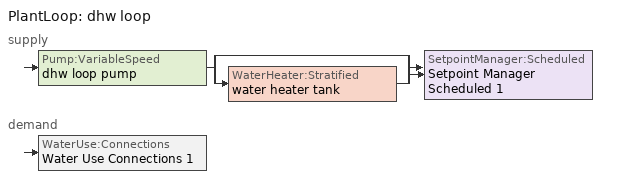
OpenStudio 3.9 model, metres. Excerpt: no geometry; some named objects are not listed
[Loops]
PlantLoop 'dhw loop'
 supply: Pump:VariableSpeed 'dhw loop pump' > split
  | bypass
  | WaterHeater:Stratified 'water heater tank'
  join > SetpointManager:Scheduled 'Setpoint Manager Scheduled 1'
 demand: WaterUse:Connections 'Water Use Connections 1'
[Zone equipment]
conditioned space: electric baseboard
[ZoneHVAC:Baseboard:Convective:Electric]
electric baseboard: Availability Schedule=Always On Discrete; Nominal Capacity {W}=13887.5; Efficiency=1
[PlantLoop]
dhw loop: Fluid Type=Water; Glycol Concentration=0; Maximum Loop Flow Rate {m3/s}=0.01; Plant Loop Volume {m3}=0.003; Load Distribution Scheme=Optimal
[Sizing:Plant]
dhw loop: Loop Type=Heating; Design Loop Exit Temperature {C}=51.6667; Loop Design Temperature Difference {deltaC}=5.55556; Sizing Option=NonCoincident; Zone Timesteps in Averaging Window=1; Coincident Sizing Factor Mode=None
[Pump:VariableSpeed]
dhw loop pump: Rated Flow Rate {m3/s}=0.01; Rated Pump Head {Pa}=1; Rated Power Consumption {W}=0; Motor Efficiency=0.85; Fraction of Motor Inefficiencies to Fluid Stream=0; Coefficient 1 of the Part Load Performance Curve=0; Coefficient 2 of the Part Load Performance Curve=1; Coefficient 3 of the Part Load Performance Curve=0; Coefficient 4 of the Part Load Performance Curve=0; Minimum Flow Rate {m3/s}=0; Pump Control Type=Intermittent; Skin Loss Radiative Fraction=0.5; Design Power Sizing Method=PowerPerFlowPerPressure; Design Electric Power per Unit Flow Rate {W/(m3/s)}=348701.1; Design Shaft Power per Unit Flow Rate per Unit Head {W-s/m3-Pa}=1.28205; Design Minimum Flow Rate Fraction=0
[SetpointManager:Scheduled]
Setpoint Manager Scheduled 1: Control Variable=Temperature; Schedule=dhw temp
[Coil:WaterHeating:AirToWaterHeatPump:Wrapped]
water heater coil: Rated Heating Capacity {W}=2018.38; Rated COP {W/W}=4.036802; Rated Sensible Heat Ratio=0.88; Rated Evaporator Inlet Air Dry-Bulb Temperature {C}=19.7222; Rated Evaporator Inlet Air Wet-Bulb Temperature {C}=13.561; Rated Condenser Water Temperature {C}=48.89; Rated Evaporator Air Flow Rate {m3/s}=0.0854225; Evaporator Fan Power Included in Rated COP=Yes; Crankcase Heater Capacity {W}=0; Maximum Ambient Temperature for Crankcase Heater Operation {C}=0; Evaporator Air Temperature Type for Curve Objects=WetBulbTemperature; Heating Capacity Function of Temperature Curve=HPWH-Cap-fT; Heating Capacity Function of Air Flow Fraction Curve=HPWH-Htg-Cap-FF; Heating COP Function of Temperature Curve=HPWH-COP-fT; Heating COP Function of Air Flow Fraction Curve=HPWH-Htg-COP-FF; Part Load Fraction Correlation Curve=HPWH-COP-fPLR
[WaterHeater:Stratified]
water heater tank: Tank Volume {m3}=0.170344; Tank Height {m}=1.0335; Tank Shape=VerticalCylinder; Maximum Temperature Limit {C}=90; Heater Priority Control=MasterSlave; Heater 1 Setpoint Temperature Schedule=water heater TopElementSetpoint; Heater 1 Deadband Temperature Difference {deltaC}=18.5; Heater 1 Capacity {W}=4500.11; Heater 1 Height {m}=0.818187; Heater 2 Setpoint Temperature Schedule=water heater BottomElementSetpoint; Heater 2 Deadband Temperature Difference {deltaC}=3.89; Heater 2 Capacity {W}=4500.11; Heater 2 Height {m}=0.215312; Heater Fuel Type=Electricity; Heater Thermal Efficiency=1; Off Cycle Parasitic Fuel Consumption Rate {W}=3; Off Cycle Parasitic Fuel Type=Electricity; Off Cycle Parasitic Heat Fraction to Tank=0; Off Cycle Parasitic Height {m}=0; On Cycle Parasitic Fuel Consumption Rate {W}=3; On Cycle Parasitic Fuel Type=Electricity; On Cycle Parasitic Heat Fraction to Tank=0; On Cycle Parasitic Height {m}=0; Ambient Temperature Indicator=Schedule; Ambient Temperature Schedule=water heater Tamb act; Uniform Skin Loss Coefficient per Unit Area to Ambient Temperature {W/m2-K}=1.04512; Skin Loss Fraction to Zone=1; Off Cycle Flue Loss Coefficient to Ambient Temperature {W/K}=0; Off Cycle Flue Loss Fraction to Zone=1; Use Side Effectiveness=1; Use Side Inlet Height {m}=0; Use Side Outlet Height {m}=autocalculate; Source Side Effectiveness=1; Source Side Inlet Height {m}=0; Source Side Outlet Height {m}=0; Inlet Mode=Fixed; Use Side Design Flow Rate {m3/s}=0.00283433; Source Side Design Flow Rate {m3/s}=0; Indirect Water Heating Recovery Time {hr}=1.5; Number of Nodes=6; Additional Destratification Conductivity {W/m-K}=0; Node 1 Additional Loss Coefficient {W/m2-K}=0; Node 2 Additional Loss Coefficient {W/m2-K}=0; Node 3 Additional Loss Coefficient {W/m2-K}=0; Node 4 Additional Loss Coefficient {W/m2-K}=0; Node 5 Additional Loss Coefficient {W/m2-K}=0; Node 6 Additional Loss Coefficient {W/m2-K}=0; Node 7 Additional Loss Coefficient {W/m2-K}=0; Node 8 Additional Loss Coefficient {W/m2-K}=0; Node 9 Additional Loss Coefficient {W/m2-K}=0; Node 10 Additional Loss Coefficient {W/m2-K}=0; Node 11 Additional Loss Coefficient {W/m2-K}=0; Node 12 Additional Loss Coefficient {W/m2-K}=0
[WaterHeater:Sizing]
water heater tank: Design Mode=PeakDraw; Time Storage Can Meet Peak Draw {hr}=0.538503; Time for Tank Recovery {hr}=0; Nominal Tank Volume for Autosizing Plant Connections {m3}=1
[Fan:SystemModel]
water heater fan: Availability Schedule=Always On Discrete; Design Maximum Air Flow Rate {m3/s}=0.0854225; Speed Control Method=Discrete; Electric Power Minimum Flow Rate Fraction=0.2; Design Pressure Rise {Pa}=500; Motor Efficiency=1; Motor In Air Stream Fraction=1; Design Electric Power Consumption {W}=autosize; Design Power Sizing Method=PowerPerFlow; Electric Power Per Unit Flow Rate {W/(m3/s)}=97.8923; Electric Power Per Unit Flow Rate Per Unit Pressure {W-s/m3-Pa}=1.66667; Fan Total Efficiency=0.7; Motor Loss Radiative Fraction=0
[WaterHeater:HeatPump:WrappedCondenser]
water heater hpwh: Compressor Setpoint Temperature Schedule=water heater setpoint; Dead Band Temperature Difference {deltaC}=3.89; Condenser Bottom Location {m}=0.0430625; Condenser Top Location {m}=0.559813; Evaporator Air Flow Rate {m3/s}=0.0854225; Inlet Air Configuration=Schedule; Inlet Air Temperature Schedule=water heater Tamb act; Inlet Air Humidity Schedule=water heater RHamb act; Tank=water heater tank; DX Coil=water heater coil; Minimum Inlet Air Temperature for Compressor Operation {C}=5.55556; Maximum Inlet Air Temperature for Compressor Operation {C}=48.8889; Compressor Location=Schedule; Compressor Ambient Temperature Schedule=water heater Tamb act; Fan=water heater fan; Fan Placement=DrawThrough; On Cycle Parasitic Electric Load {W}=0; Off Cycle Parasitic Electric Load {W}=0; Parasitic Heat Rejection Location=Outdoors; Inlet Air Mixer Schedule=Always On Discrete; Tank Element Control Logic=MutuallyExclusive; Control Sensor 1 Height In Stratified Tank {m}=0.818187; Control Sensor 1 Weight=0.75; Control Sensor 2 Height In Stratified Tank {m}=0.301438
[EnergyManagementSystem:Sensor]
Name | Output Variable or Output Meter Index Key | Output Variable or Output Meter
water_heater_tl | water heater tank | Water Heater Heat Loss Rate
water_heater_sens_cool | water heater coil | Cooling Coil Sensible Cooling Rate
water_heater_lat_cool | water heater coil | Cooling Coil Latent Cooling Rate
water_heater_fan_pwr; water_heater_fan_energy | water heater fan | Fan Electricity Rate
water_heater_tank_energy | water heater tank | Water Heater Electricity Rate
water_heater_coil_energy | water heater coil | Cooling Coil Water Heating Electricity Rate
water_heater_tank_on_cycle_parasitic | water heater tank | Water Heater On Cycle Parasitic Electricity Rate
water_heater_tank_off_cycle_parasitic | water heater tank | Water Heater Off Cycle Parasitic Electricity Rate
ig_ee_rad_9 | whole house fan | Electric Equipment Radiant Heating Energy
ig_oe_conv | clothes dryer 1 | Other Equipment Convective Heating Energy
ig_oe_rad | clothes dryer 1 | Other Equipment Radiant Heating Energy
ig_oe_conv_1 | cooking range 1 | Other Equipment Convective Heating Energy
ig_oe_rad_1 | cooking range 1 | Other Equipment Radiant Heating Energy
ig_oe_conv_2 | general water use latent | Other Equipment Convective Heating Energy
ig_oe_rad_2 | general water use latent | Other Equipment Radiant Heating Energy
ig_oe_conv_3 | general water use sensible | Other Equipment Convective Heating Energy
ig_oe_rad_3 | general water use sensible | Other Equipment Radiant Heating Energy
ig_ppl_conv | occupants | People Convective Heating Energy
ig_ppl_rad | occupants | People Radiant Heating Energy
tin_s_1 | conditioned space | Zone Mean Air Temperature
htg_sp_s_1 | heating setpoint | Schedule Value
clg_sp_s_1 | cooling setpoint | Schedule Value
[EnergyManagementSystem:Actuator]
Name | Actuated Component | Actuated Component Type | Actuated Component Control Type | Zone or Space
water_heater_Tamb_act | water heater Tamb act | Schedule:Constant | Schedule Value
water_heater_RHamb_act | water heater RHamb act | Schedule:Constant | Schedule Value
water_heater_sens_act | water heater sens | OtherEquipment | Power Level | garage 1
water_heater_lat_act | water heater lat | OtherEquipment | Power Level | garage 1
water_heater_LESchedOverride | water heater BottomElementSetpoint | Schedule:Constant | Schedule Value
water_heater_UESchedOverride | water heater TopElementSetpoint | Schedule:Constant | Schedule Value
water_heater_HPWHSchedOverride | water heater setpoint | Schedule:Constant | Schedule Value
water_heater_hpwh_ec_adj_act | water heater energy adjustment1 | OtherEquipment | Power Level | garage 1
fridge_schedule_act | fridge schedule | Schedule:Constant | Schedule Value
fridge_schedule_1_act | fridge schedule 1 | Schedule:Constant | Schedule Value
natural_vent_flow_act | natural vent flow | Zone Infiltration | Air Exchange Flow Rate
whole_house_fan_flow_act | whole house fan flow | Zone Infiltration | Air Exchange Flow Rate
whole_house_fan_act | whole house fan | ElectricEquipment | Electricity Rate | conditioned space 1
whole_house_fan_mix_act | whole house fan mix | ZoneMixing | Air Exchange Flow Rate
mech_vent_house_fan_cfis_act | mech vent house fan cfis | ElectricEquipment | Electricity Rate | conditioned space 1
mech_vent_house_fan_sensible_load_act | mech vent house fan sensible load | OtherEquipment | Power Level | conditioned space 1
mech_vent_house_fan_latent_load_act | mech vent house fan latent load | OtherEquipment | Power Level | conditioned space 1
infil_flow_act | infil flow | Zone Infiltration | Air Exchange Flow Rate
[EnergyManagementSystem:Program]
water_heater_InletAir: Set water_heater_Tamb_act = water_heater_amb_temp; Set water_heater_RHamb_act = 0; Set water_heater_RHamb_act = water_heater_RHamb_act + (water_heater_amb_rh / 100) / 1; Set water_heater_sens_act = (0 - water_heater_sens_cool - (water_heater_tl + water_heater_fan_pwr)) / 1; Set water_heater_lat_act = (0 - water_heater_lat_cool) / 1
water_heater_Control: Set water_heater_HPWHSchedOverride = water_heater_T_set; If (water_heater_amb_temp<5.56) || (water_heater_amb_temp>48.89); Set water_heater_UESchedOverride = water_heater_T_set; Set water_heater_LESchedOverride = water_heater_T_set; Else; Set water_heater_UESchedOverride = water_heater_T_set - 9.0; Set water_heater_LESchedOverride = 0; EndIf
water_heater_hpwh_EC_adj: If WarmupFlag == 0; Set dhw_e_cons = water_heater_tank_energy + water_heater_tank_on_cycle_parasitic + water_heater_tank_off_cycle_parasitic + water_heater_coil_energy + water_heater_fan_energy; Set water_heater_hpwh_ec_adj_act = 0.0 * dhw_e_cons / 1; EndIf
fridge_schedule_program: Set Tin = fridge_tin_s*(9.0/5.0)+32.0; Set fridge_schedule_act = 0; If (Hour == 0); Set fridge_schedule_act = (-0.487+0.019*Tin); ElseIf (Hour == 1); Set fridge_schedule_act = (-0.34+0.016*Tin); ElseIf (Hour == 2); Set fridge_schedule_act = (-0.37+0.017*Tin); ElseIf (Hour == 3); Set fridge_schedule_act = (-0.361+0.016*Tin); ElseIf (Hour == 4); Set fridge_schedule_act = (-0.515+0.018*Tin); ElseIf (Hour == 5); Set fridge_schedule_act = (-0.684+0.021*Tin); ElseIf (Hour == 6); Set fridge_schedule_act = (-0.471+0.019*Tin); ElseIf (Hour == 7); Set fridge_schedule_act = (-0.159+0.015*Tin); ElseIf (Hour == 8); Set fridge_schedule_act = (-0.079+0.015*Tin); ElseIf (Hour == 9); Set fridge_schedule_act = (-0.417+0.019*Tin); ElseIf (Hour == 10); Set fridge_schedule_act = (-0.411+0.018*Tin); ElseIf (Hour == 11); Set fridge_schedule_act = (-0.386+0.018*Tin); ElseIf (Hour == 12); Set fridge_schedule_act = (-0.24+0.016*Tin); ElseIf (Hour == 13); Set fridge_schedule_act = (-0.314+0.017*Tin); ElseIf (Hour == 14); Set fridge_schedule_act = (-0.16+0.015*Tin); ElseIf (Hour == 15); Set fridge_schedule_act = (-0.121+0.015*Tin); ElseIf (Hour == 16); Set fridge_schedule_act = (-0.469+0.02*Tin); ElseIf (Hour == 17); Set fridge_schedule_act = (-0.412+0.02*Tin); ElseIf (Hour == 18); Set fridge_schedule_act = (-0.091+0.017*Tin); ElseIf (Hour == 19); Set fridge_schedule_act = (0.077+0.014*Tin); ElseIf (Hour == 20); Set fridge_schedule_act = (-0.118+0.016*Tin); ElseIf (Hour == 21); Set fridge_schedule_act = (-0.247+0.017*Tin); ElseIf (Hour == 22); Set fridge_schedule_act = (-0.445+0.019*Tin); ElseIf (Hour == 23); Set fridge_schedule_act = (-0.544+0.02*Tin); EndIf
fridge_schedule_1_program: Set Tin = fridge_tin_s_1*(9.0/5.0)+32.0; Set fridge_schedule_1_act = 0; If (Hour == 0); Set fridge_schedule_1_act = (-0.487+0.019*Tin); ElseIf (Hour == 1); Set fridge_schedule_1_act = (-0.34+0.016*Tin); ElseIf (Hour == 2); Set fridge_schedule_1_act = (-0.37+0.017*Tin); ElseIf (Hour == 3); Set fridge_schedule_1_act = (-0.361+0.016*Tin); ElseIf (Hour == 4); Set fridge_schedule_1_act = (-0.515+0.018*Tin); ElseIf (Hour == 5); Set fridge_schedule_1_act = (-0.684+0.021*Tin); ElseIf (Hour == 6); Set fridge_schedule_1_act = (-0.471+0.019*Tin); ElseIf (Hour == 7); Set fridge_schedule_1_act = (-0.159+0.015*Tin); ElseIf (Hour == 8); Set fridge_schedule_1_act = (-0.079+0.015*Tin); ElseIf (Hour == 9); Set fridge_schedule_1_act = (-0.417+0.019*Tin); ElseIf (Hour == 10); Set fridge_schedule_1_act = (-0.411+0.018*Tin); ElseIf (Hour == 11); Set fridge_schedule_1_act = (-0.386+0.018*Tin); ElseIf (Hour == 12); Set fridge_schedule_1_act = (-0.24+0.016*Tin); ElseIf (Hour == 13); Set fridge_schedule_1_act = (-0.314+0.017*Tin); ElseIf (Hour == 14); Set fridge_schedule_1_act = (-0.16+0.015*Tin); ElseIf (Hour == 15); Set fridge_schedule_1_act = (-0.121+0.015*Tin); ElseIf (Hour == 16); Set fridge_schedule_1_act = (-0.469+0.02*Tin); ElseIf (Hour == 17); Set fridge_schedule_1_act = (-0.412+0.02*Tin); ElseIf (Hour == 18); Set fridge_schedule_1_act = (-0.091+0.017*Tin); ElseIf (Hour == 19); Set fridge_schedule_1_act = (-0.077+0.014*Tin); ElseIf (Hour == 20); Set fridge_schedule_1_act = (-0.118+0.016*Tin); ElseIf (Hour == 21); Set fridge_schedule_1_act = (-0.247+0.017*Tin); ElseIf (Hour == 22); Set fridge_schedule_1_act = (-0.445+0.019*Tin); ElseIf (Hour == 23); Set fridge_schedule_1_act = (-0.544+0.02*Tin); EndIf
natural_vent_program: Set Tin = tin_s; Set Tout = tout_s; Set Wout = out_wt_s; Set Pbar = out_pb_s; Set Phiout = (@RhFnTdbWPb Tout Wout Pbar); Set MaxHR = 0.0115; Set Tnvsp = (htg_sp_s + clg_sp_s) / 2; Set NVavail = natural_vent_s; Set ClgSsnAvail = cool_season; Set Qnv = 0; Set Qwhf = 0; Set whole_house_fan_mix_act = 0; Set whole_house_fan_act = 0; If ((Wout < MaxHR) && (Tin > Tout) && (Tin > Tnvsp) && (ClgSsnAvail > 0)); Set WHF_Flow = 0; Set Adj = (Tin-Tnvsp)/(Tin-Tout); Set Adj = (@Min Adj 1); Set Adj = (@Max Adj 0); If (WHF_Flow > 0); Set Qwhf = WHF_Flow*Adj; Set whole_house_fan_mix_act = WHF_Flow*Adj; Set WHF_W = 0; Set whole_house_fan_act = WHF_W*Adj; ElseIf (NVavail > 0); Set NVArea = 7678.547739648001; Set Cs = 8.968567957270247e-05; Set Cw = 6.158219665777789e-05; Set Tdiff = Tin-Tout; Set dT = (@Abs Tdiff); Set Vwind = site_vw_s; Set SGNV = NVArea*Adj*((((Cs*dT)+(Cw*(Vwind^2)))^0.5)/1000); Set MaxNV = 2.7423292766208007; Set Qnv = (@Min SGNV MaxNV); EndIf; EndIf; Set natural_vent_flow_act = Qnv; Set whole_house_fan_flow_act = Qwhf; Set natural_vent_program_Qnv = Qnv; Set natural_vent_program_Qwhf = Qwhf
infil_program: Set p_m = 0.14; Set p_s = 0.22; Set s_m = 270; Set s_s = 370; Set z_m = 9.99744; Set z_s = 2.4384; Set f_t = (((s_m/z_m)^p_m)*((z_s/s_s)^p_s)); Set Tdiff = tin_s-tout_s; Set dT = @Abs Tdiff; Set c = 0.2133; Set Cs = 0.057; Set Cw = 0.1634; Set n = 0.65; Set sft = (f_t*0.5); Set temp1 = ((c*Cw)*((sft*site_vw_s)^(2*n)))^2; Set Qinf = (((c*Cs*(dT^n))^2)+temp1)^0.5; Set Qinf = (@Max Qinf 0); Set mech_vent_house_fan_sensible_load_act = 0.0; Set mech_vent_house_fan_latent_load_act = 0.0; Set OASupInPb = out_pb_s; Set OASupInTemp = tout_s; Set OASupInW = out_wt_s; Set OASupRho = (@RhoAirFnPbTdbW OASupInPb OASupInTemp OASupInW); Set OASupCp = (@CpAirFnW OASupInW); Set OASupInEnth = (@HFnTdbW OASupInTemp OASupInW); Set ZoneTemp = tin_s; Set ZoneW = win_s; Set ZoneCp = (@CpAirFnW ZoneW); Set ZoneAirEnth = (@HFnTdbW ZoneTemp ZoneW); Set mech_vent_house_fan_cfis_act = 0.0; Set QWHV_cfis_sup = 0.0; Set QWHV_cfis_suppl_sup = 0.0; Set QWHV_cfis_suppl_exh = 0.0; Set Qrange = 0; Set Qrange = Qrange + 0.04719 * mech_vent_range_fan_0_sch_s; Set Qbath = 0; Set Qbath = Qbath + 0.0236 * mech_vent_bath_fan_0_sch_s; Set Qdryer = 0; Set Qdryer = Qdryer + 0.55375 * clothes_dryer_exhaust_0_sch_s; Set QWHV_sup = 0.0; Set QWHV_exh = 0.0; Set Qsupply = QWHV_sup + QWHV_cfis_sup + QWHV_cfis_suppl_sup; Set Qexhaust = Qrange + Qbath + Qdryer + QWHV_exh + QWHV_cfis_suppl_exh; Set Qfan = (@Max Qexhaust Qsupply); Set Qducts = 0; If Qducts < 0; Set Qsupply = Qsupply - Qducts; Else; Set Qexhaust = Qexhaust + Qducts; EndIf; Set Qfan_with_ducts = (@Max Qexhaust Qsupply); Set Qimb = (@Abs (Qsupply - Qexhaust)); If Qinf + Qimb > 0; Set Qtot = Qfan_with_ducts + (Qinf^2) / (Qinf + Qimb); Else; Set Qtot = Qfan_with_ducts; EndIf; Set Qinf_adj = Qtot - Qfan; Set infil_flow_act = Qinf_adj; Set infil_program_Qinf = Qinf_adj; Set infil_program_Qfan = Qfan; Set Qload = Qfan; Set Effectiveness_Sens = 0.0; Set Effectiveness_Lat = 0.0; Set Fan_MFR = Qload * OASupRho; Set ZoneInEnth = OASupInEnth; Set ZoneInTemp = OASupInTemp; Set FanTotalToCond = Fan_MFR * (ZoneInEnth - ZoneAirEnth); Set FanSensToCond = Fan_MFR * ZoneCp * (ZoneInTemp - ZoneTemp); Set FanLatToCond = FanTotalToCond - FanSensToCond; Set mech_vent_house_fan_sensible_load_act = mech_vent_house_fan_sensible_load_act + FanSensToCond; Set mech_vent_house_fan_latent_load_act = mech_vent_house_fan_latent_load_act + FanLatToCond
unmet_hours_program: Set htg_unmet_hours = 0; Set clg_unmet_hours = 0; Set unit_htg_unmet_hours = 0; If ((DayOfYear >= 1) && (DayOfYear <= 365)); Set unit_htg_unmet_hours = unit_htg_unmet_hours + conditioned_space_htg_unmet_s; If unit_htg_unmet_hours > htg_unmet_hours; Set htg_unmet_hours = unit_htg_unmet_hours; EndIf; EndIf
total_loads_program: Set loads_htg_tot = 0; Set loads_clg_tot = 0; If htg_load_cond > 0; Set loads_htg_tot = loads_htg_tot + (htg_load_cond - clg_load_cond) * 1.0; EndIf; Set loads_htg_tot = (@Max loads_htg_tot 0); If clg_load_cond > 0; Set loads_clg_tot = loads_clg_tot + (clg_load_cond - htg_load_cond) * 0.0; EndIf; Set loads_clg_tot = (@Max loads_clg_tot 0)
[WaterUse:Connections]
Water Use Connections 1: Drain Water Heat Exchanger Type=None; Drain Water Heat Exchanger Destination=Plant; Water Use Equipment Name 1=dhw fixtures; Water Use Equipment Name 2=dhw distribution waste; Water Use Equipment Name 3=clothes washer; Water Use Equipment Name 4=dishwasher
[ElectricEquipment:Definition] Design Level Calculation Method=EquipmentLevel
Name | Design Level {W} | Fraction Latent | Fraction Radiant | Fraction Lost
clothes washer | 915.291 | 0.03 | 0.162 | 0.7
dishwasher | 1065.14 | 0.3 | 0.18 | 0.4
[WaterUse:Equipment:Definition]
Name | Peak Flow Rate {m3/s} | Target Temperature Schedule
dhw fixtures | 3.06701e-05 | mixed water temperature schedule
dhw distribution waste | 1.59592e-05 | mixed water temperature schedule
clothes washer | 1.97294e-05
dishwasher | 1.72331e-05
[Schedule:Constant]
Name | Value
Always On Discrete | 1
dhw temp; water heater setpoint | 51.6667
water heater Tamb act | 23
water heater RHamb act | 0.5
water heater TopElementSetpoint; water heater BottomElementSetpoint | 0
mixed water temperature schedule | 40.5556
[Curve:Biquadratic] Minimum Value of x=0; Maximum Value of x=100; Minimum Value of y=0; Maximum Value of y=100
Name | Coefficient1 Constant | Coefficient2 x | Coefficient3 x**2 | Coefficient4 y | Coefficient5 y**2 | Coefficient6 x*y
HPWH-Cap-fT | 0.563 | 0.0437 | 3.9e-05 | 0.0055 | -0.000148 | -0.000145
HPWH-COP-fT | 1.1332 | 0.063 | -9.79e-05 | -0.00972 | -2.14e-05 | -0.000686
[Curve:Cubic] Coefficient1 Constant=1; Coefficient2 x=0; Coefficient3 x**2=0; Coefficient4 x**3=0; Minimum Value of x=0
Name | Maximum Value of x
HPWH-Htg-Cap-FF; HPWH-Htg-COP-FF | 100
HPWH-COP-fPLR | 1
[Schedule:File]
dishwasher: External File=External File 1; Column Number=7; Rows to Skip at Top=1; Number of Hours of Data=8760; Interpolate to Timestep=Yes; Minutes per Item=15; Translate File With Relative Path=Yes
